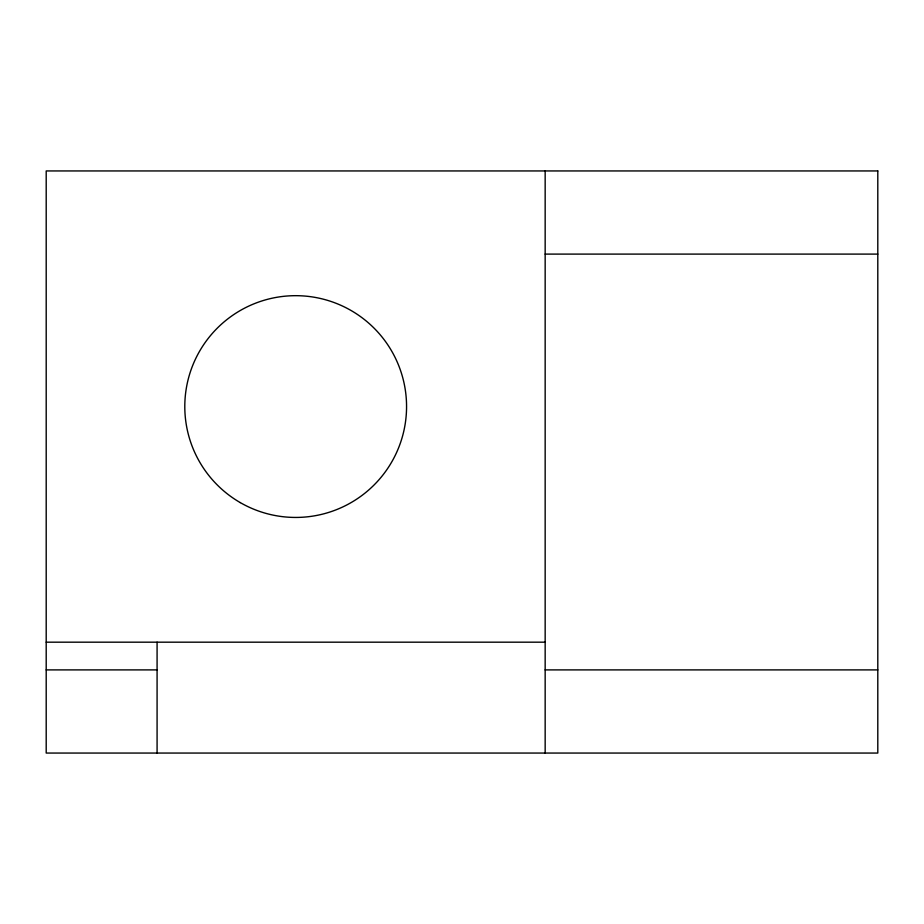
<?xml version="1.0" encoding="UTF-8"?>
<svg xmlns="http://www.w3.org/2000/svg" width="924" height="924" viewBox="0 0 924 924"><rect width="100%" height="100%" fill="white"/><g stroke="black" fill="none" stroke-linecap="round" stroke-linejoin="round"><path stroke-width="1.39" d="M545.16 254.1L877.8 254.1M46.2 642.18L545.16 642.18M46.2 669.9L157.08 669.9M545.16 669.9L877.8 669.9M545.16 170.94L545.16 753.06M157.08 642.18L157.08 753.06M877.8 170.94L46.2 170.94L46.2 753.06L877.8 753.06L877.8 170.94M240.24 502.587A110.88 110.88 0 0 0 406.56 406.56A110.88 110.88 0 0 0 240.24 310.533A110.88 110.88 0 0 0 240.24 502.587"/></g></svg>
